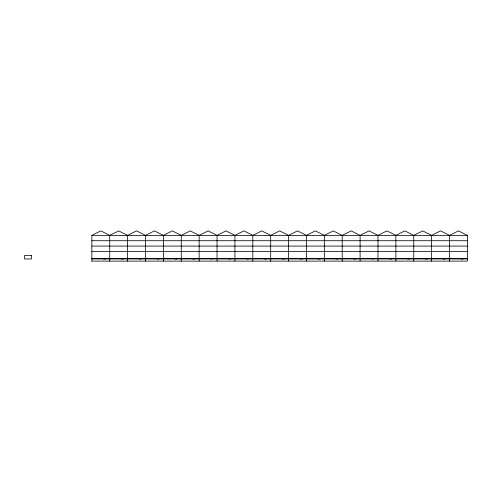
<?xml version="1.0" encoding="UTF-8"?>
<svg xmlns="http://www.w3.org/2000/svg" width="492" height="492" viewBox="0 0 492 492"><rect width="100%" height="100%" fill="white"/><g stroke="black" fill="none" stroke-linecap="round" stroke-linejoin="round"><path stroke-width="0.74" d="M91.856 261.111L91.856 235.361L100.799 230.889L109.741 235.361L118.683 230.889L127.625 235.361L136.567 230.889L145.509 235.361L154.451 230.889L163.387 235.361L172.329 230.889L181.271 235.361L190.213 230.889L199.155 235.361L208.098 230.889L217.04 235.361L225.982 230.889L234.924 235.361L243.866 230.889L252.802 235.361L261.744 230.889L270.686 235.361L279.628 230.889L288.57 235.361L297.512 230.889L306.454 235.361L315.397 230.889L324.339 235.361L333.281 230.889L342.217 235.361L351.159 230.889L360.101 235.361L369.043 230.889L377.985 235.361L386.927 230.889L395.869 235.361L404.811 230.889L413.754 235.361L422.696 230.889L431.632 235.361L440.574 230.889L449.516 235.361L458.458 230.889L467.4 235.361L467.4 261.111L91.77 261.111M91.856 235.361L467.4 235.361M91.856 240.723L467.4 240.723M91.856 246.092L467.4 246.092M91.856 251.455L467.4 251.455M91.856 258.608L467.4 258.608M212.747 258.786L210.693 258.964M371.638 258.786L373.692 258.964M91.856 258.964L467.4 258.964M463.107 258.964L461.053 258.964M449.516 235.361L449.516 261.111M445.223 258.964L443.169 258.964M431.632 235.361L431.632 261.111M427.345 258.964L425.285 258.964M413.754 235.361L413.754 261.111M409.461 258.964L407.493 258.964M395.869 235.361L395.869 261.111M391.577 258.964L389.523 258.964M377.985 235.361L377.985 261.111M360.101 235.361L360.101 261.111M355.808 258.964L353.754 258.964M342.217 235.361L342.217 261.111M337.93 258.964L335.87 258.964M324.339 235.361L324.339 261.111M320.046 258.964L317.986 258.964M306.454 235.361L306.454 261.111M302.162 258.964L300.108 258.964M288.57 235.361L288.57 261.111M284.278 258.964L282.224 258.964M270.686 235.361L270.686 261.111M266.393 258.964L264.339 258.964M252.802 235.361L252.802 261.111M248.423 258.964L246.455 258.964M234.924 235.361L234.924 261.111M230.631 258.964L228.571 258.964M217.04 235.361L217.04 261.111M199.155 235.361L199.155 261.111M194.863 258.964L192.809 258.964M181.271 235.361L181.271 261.111M176.979 258.964L174.924 258.964M163.387 235.361L163.387 261.111M159.1 258.964L157.04 258.964M145.509 235.361L145.509 261.111M141.216 258.964L139.248 258.964M127.625 235.361L127.625 261.111M123.332 258.964L121.278 258.964M109.741 235.361L109.741 261.111M105.448 258.964L103.394 258.964M31.457 255.391L24.6 255.391L24.6 258.964L31.457 258.964L31.457 255.391"/></g></svg>
